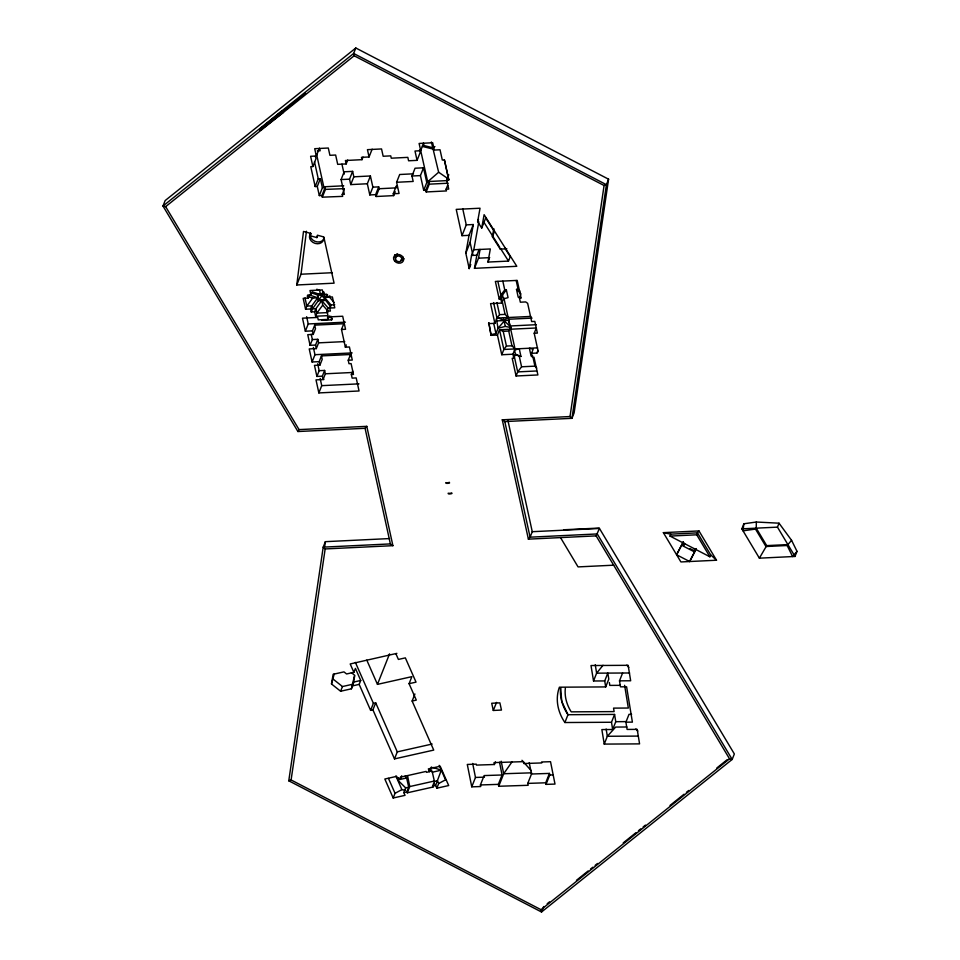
<?xml version="1.0" encoding="UTF-8"?>
<svg xmlns="http://www.w3.org/2000/svg" width="960" height="960" viewBox="0 0 960 960"><rect width="100%" height="100%" fill="white"/><g stroke="black" fill="none" stroke-linecap="round" stroke-linejoin="round"><path stroke-width="1.44" d="M791.568 540.312L787.908 544.596L766.692 545.616L756.252 528.168L756.336 522.024L779.028 523.188L791.568 540.312L797.016 551.364L795 556.452L759.384 558.168L741.852 528.852L743.856 523.776L756.336 522.024M560.544 688.224C559.704 697.584 562.728 706.992 567.972 714.708L564.876 722.532L611.484 722.256L614.58 714.432L567.972 714.708L561.768 701.412L560.556 687.912M743.856 523.776L743.028 530.832L755.496 529.08L756.252 528.168M310.692 233.4L310.188 235.764L316.896 237.588L317.412 235.212L323.808 236.952L334.08 283.176L296.772 284.976L303.504 231.444L310.692 233.4A7.332 6.012 21.6 0 0 315.156 243.408A7.332 6.012 21.6 0 0 323.64 237.204M296.772 284.976L301.032 274.224L306.432 231.252M563.616 529.776L599.232 528.06L734.352 753.96L732.18 759.432L541.524 912L288.768 780.804L323.208 547.14L325.38 541.668L389.556 538.572M324.732 546.108L325.38 541.668M288.768 780.804L291.096 779.964L325.164 548.94L323.208 547.14L390.372 543.912L392.904 545.676L366.792 426.336L299.04 429.6L297.912 431.532L162.984 206.04L165.156 200.568L355.812 48L608.58 179.196L574.128 412.86L571.956 418.332L504.792 421.572L502.272 419.808L528.384 539.148L596.136 535.884L599.424 528.468L532.26 531.696L530.1 537.18L528.384 539.148M299.04 429.6L165.636 206.64L162.984 206.04L353.652 53.472L606.408 184.68L571.956 418.332L570.012 416.544L604.08 185.508L606.408 184.68L608.58 179.196M352.8 685.284L351.408 688.812L340.608 691.236L331.488 683.976L333.156 674.304L343.956 671.88L346.584 673.968L353.88 672.336L355.428 668.424L360.732 680.472L359.172 684.384L370.608 710.364L372.912 709.848L375.696 702.804L373.392 703.32L370.608 710.364M331.488 683.976L334.296 673.764M351.408 688.812L354.624 675.228L351.384 672.636M354.696 675.828L353.268 684.12L342.468 686.544L333.336 679.284M470.784 264.54L469.188 268.596L465.816 253.2L469.02 235.344L473.304 224.532L466.26 224.88L461.976 235.68L469.02 235.344M465.816 253.2L470.088 242.4L473.304 224.532M469.188 268.596L471.54 255.468L473.808 249.744L478.836 221.784M493.608 230.376L485.724 217.932L481.704 228.084L477.624 221.628L480.036 208.224L456.228 209.376L461.976 235.68M481.704 228.084L484.116 214.68L516.804 266.292L474.48 268.332L476.832 255.216L479.1 249.492M474.48 268.332L478.5 258.18L480.072 249.432M506.856 248.784L500.244 249.108L492.396 236.7L493.836 228.66M504.66 247.812L510.252 256.656L508.5 261.084L487.968 262.068L490.332 248.952L473.808 249.744M405.036 776.148L406.62 777.972L408.72 787.2L405.672 787.884L397.656 779.988L398.436 777.636M432.84 767.424L441.312 770.184L435.624 785.436L436.848 788.196L448.692 785.532L440.196 766.248L428.352 768.9L429.564 771.66L426.516 772.344L426.12 771.42L400.392 777.204L400.8 778.116L397.752 778.8L396.672 776.352L384.828 779.016L393.18 798L405.036 795.336L403.812 792.588L405.672 787.884M355.812 48L353.652 53.472L354.156 55.776L604.08 185.508M315.168 186.54L318.252 178.752L320.364 178.644L317.28 186.432L315.168 186.54L310.764 166.656L312.876 166.548L310.608 156.288L316.332 156L319.416 148.224M312.876 166.548L315.96 158.76L315.384 156.204M322.392 187.812L325.044 187.68L321.96 195.468L319.32 195.6L322.392 187.812L320.364 178.644M344.292 189.252L342.24 194.448L342.66 196.368L322.344 197.172L325.416 189.396L325.044 187.68M310.188 235.764L310.836 234.12M316.896 237.588L317.556 235.944M316.332 156L314.712 148.704L328.296 148.02L329.916 155.316L335.64 155.028L337.704 164.352L346.176 163.932L347.712 160.032M342.24 194.448L344.352 194.34L341.088 179.58L344.16 171.792L352.632 171.372L353.832 176.808L350.748 184.596L367.332 183.756L370.404 175.98L353.832 176.808M350.748 184.596L349.548 179.148L352.632 171.372M346.176 163.932L345.42 160.512L361.992 159.672L363.012 157.08M308.208 298.104L309.444 294.984L317.736 297.768L311.832 305.856L310.584 308.988L311.244 311.976L314.652 311.82L315.888 308.688L321.792 300.6L328.236 308.088L334.764 307.824L332.388 296.94L327.36 297.18L326.7 294.192L323.304 294.348L322.332 289.932L309.984 290.52L310.956 294.948L307.56 295.116L308.208 298.104L303.192 298.344L305.568 309.228L310.584 308.988M310.956 294.948L312.192 291.816L320.484 294.612L323.532 292.068M305.568 309.228L306.804 306.096L312.684 298.104L317.736 297.768M361.992 159.672L361.476 157.344L369.06 156.96L372.132 149.184M311.244 311.976L312.48 308.856L321.96 295.536L330.708 306.852M322.824 378.312L323.892 379.488L315.996 379.872L318.852 392.916L359.052 390.984L356.196 377.928L352.14 378.12L351.36 374.544L353.472 374.448L351.096 363.6L348.984 363.708L348.228 360.24L352.284 360.048L349.428 346.992L345.372 347.184L341.496 329.484L343.764 323.736L314.712 325.14L312.444 330.876L305.352 331.224L308.232 323.952L306.636 316.704M323.304 294.348L324.132 292.272M328.236 308.088L326.988 311.22L327.96 315.648L315.612 316.236L316.848 313.116L322.728 305.124L321.792 300.6M310.08 345.312L312.36 339.564L317.82 339.3L315.54 345.048L310.08 345.312L307.752 334.68L313.224 334.416L315.492 328.68L314.712 325.14M372.888 187.164L378.708 186.864L375.624 194.652L369.804 194.94L372.888 187.164L370.404 175.98M327.588 294.9L324.54 297.444L330.972 304.932L329.736 308.064L330.396 311.052L326.988 311.22M395.208 191.736L393.672 195.624L376.044 196.512L379.116 188.736L378.708 186.864M351 356.808L350.496 354.504L321.444 355.896L319.176 361.644L312.084 361.98L309.228 348.924L316.32 348.588L318.588 342.852L317.82 339.3M305.352 331.224L302.496 318.168L317.724 317.436L318.252 319.86L328.044 319.392L329.4 315.948M312.084 361.98L314.964 354.708L313.368 347.46M321.876 320.316L331.668 319.848L332.28 318.324M316.896 376.428L319.164 370.692L324.624 370.428L322.356 376.164L316.896 376.428L314.472 365.364L319.932 365.1L322.2 359.364L321.444 355.896M393.672 195.624L393.252 193.764L399.072 193.464L396.6 182.28L399.684 174.504L413.496 173.808M393.252 193.764L396.336 185.976L396.756 187.848M324.624 370.428L325.356 373.788L323.088 379.524L322.356 376.164M318.852 392.916L321.732 385.656L320.136 378.396M369.06 156.96L367.44 149.664L381.54 148.944L383.16 156.252L390.744 155.868L391.26 158.196L407.832 157.368L408.588 160.788L417.06 160.356L420.144 152.58L419.544 149.916M396.6 182.28L413.172 181.452L411.972 176.016L415.044 168.228L423.516 167.796L426.78 182.556L423.708 190.344L425.82 190.236L428.904 182.46L426.78 182.556L438.636 172.236L431.376 141.96M345.372 347.184L346.284 344.892M423.708 190.344L420.432 175.584L423.516 167.796M348.228 360.24L350.496 354.504M351.36 374.544L352.716 371.1M447.636 185.328L446.1 189.216L446.472 190.932L426.192 191.952L429.276 184.164L428.904 182.46M446.1 189.216L448.74 189.084L446.712 179.916L448.764 174.732M477.624 221.628L478.524 219.336M492.396 236.7L493.968 232.728M487.968 262.068L489.288 258.744M500.244 249.108L500.508 248.46L508.5 261.084M340.608 691.236L342.468 686.544M491.088 335.34L488.844 322.86L491.088 335.34L497.436 335.04L499.524 329.76L536.292 327.984L534.204 333.264L538.2 351.528L536.88 353.052L531.528 353.316L532.404 357.324L534.012 357.252L537.888 374.952L516.072 375.996L512.196 358.296L513.804 358.224L515.424 354.12L514.548 350.1L519.252 348.72L520.944 356.472L515.196 354.78M504.756 289.944L506.364 289.86L502.488 294.972L500.856 299.076L499.248 299.148L500.88 295.044L504.756 289.944L502.836 281.16M488.532 323.64L494.88 323.34L490.56 303.624L501.732 303.084L503.364 298.98L502.488 294.972L500.88 295.044L497.892 281.424M494.88 323.34L496.968 318.06L499.56 314.652L496.92 302.592M491.4 334.56L495.948 333.576L498.036 328.296L507.816 316.872M534.204 333.264L537.372 333.108L534.816 321.408L531.648 321.564L527.64 303.3L525.696 301.932L520.344 302.196L519.456 298.176L520.548 295.44M514.548 350.1L512.928 354.204L501.756 354.744L503.844 349.464L499.524 329.76L503.208 331.332L508.728 331.056L511.32 327.66L504.024 320.556L496.692 317.16M372.912 709.848L394.5 758.904L433.728 750.096L412.128 701.04L416.292 700.104L409.08 683.688L411.864 676.656L377.46 684.372L389.544 653.868M516.072 375.996L517.692 371.892L521.58 366.792L519.336 356.544M531.528 353.316L533.148 349.2L529.38 348.24L531.072 355.98L532.68 355.896M536.88 353.052L537.924 350.412M412.128 701.04L414.924 693.996M394.5 758.904L397.284 751.872L375.696 702.804M400.8 778.116L401.724 775.776M393.18 798L395.04 793.308L401.892 789.624L405.636 790.392M434.472 783.288L432.984 787.044L407.268 792.816L406.86 791.904L408.72 787.2M407.268 792.816L409.74 786.564L407.544 775.62M429.564 771.66L431.424 766.968M432.984 787.044L432.588 786.12L434.436 781.428L432.336 772.2L429.96 769.464M436.848 788.196L438.696 783.504L445.548 779.832L439.188 765.36M499.524 762.216L502.068 774.984L484.128 775.572L480.408 784.956L480.732 786.54L471.756 786.84L475.476 777.444L472.68 763.452M471.756 786.84L467.292 764.448L476.268 764.148L476.448 765.096L494.388 764.508L495.456 761.82M529.224 762.66L531.492 774.012L527.772 783.396L528.156 785.292L498.732 786.264L498.348 784.368L502.068 774.984M498.732 786.264L503.688 773.748L511.968 761.94M494.388 764.508L494.016 762.612L523.44 761.64L523.812 763.536L541.752 762.936L541.572 761.988L550.536 761.7L555 784.08L546.024 784.38L545.712 782.796L549.432 773.412L531.492 774.012M546.024 784.38L549.744 774.996L549.432 773.412M564.876 722.532A50.208 41.172 21.6 0 1 559.404 687.192L605.7 686.916L608.796 679.104L607.812 673.104L604.716 680.928L593.532 680.988L596.628 673.164L603.012 665.292M709.872 556.776L696.72 534.804L697.488 532.86L710.64 554.832L709.872 556.776L670.008 536.088L670.776 534.144L697.488 532.86L698.976 530.928L716.52 560.232L680.904 561.948L663.36 532.644L698.976 530.928M614.58 714.432L615.768 721.692L612.672 729.516L601.86 729.576L604.236 744.096L639.576 743.88L637.2 729.372L627.096 729.432L625.908 722.172L632.4 722.136L626.604 686.796L620.484 686.832L619.5 680.844L622.596 673.02M676.608 554.772L683.316 541.86L676.608 554.772L689.628 561.528L696.336 548.616M604.236 744.096L607.332 736.272L615.672 727.068L626.904 726.996M695.148 549.132L693.636 551.472L683.232 546.072L684.36 543.204M543.696 906.528L541.524 912L541.02 909.696L291.096 779.964M625.908 722.172L629.004 714.348L631.608 714.336M693.636 551.472L694.776 548.604M795 556.452L777.468 527.136L779.028 523.188M493.296 710.46L491.712 703.26L499.884 702.864L501.468 710.064L493.296 710.46L496.572 702.384M689.628 561.528L694.992 551.196M759.384 558.168L766.692 545.616M683.232 546.072L684.732 543.732M503.208 331.332L506.436 346.068L503.844 349.464L537.6 347.844M755.496 529.08L765.948 546.528L787.152 545.508L787.908 544.596M797.016 551.364L792.6 556.56L787.152 545.508M297.912 431.532L365.076 428.304L366.792 426.336M281.88 110.904L259.296 129.66L305.604 93.276L260.076 130.38L283.464 112.356M165.636 206.64L354.156 55.776M547.2 903.72L549.54 901.848M576.444 880.32L588.144 870.96M590.484 869.088L592.824 867.216M595.164 865.344L597.504 863.472M623.232 842.88L636.096 832.584M638.436 830.712L640.776 828.84M643.116 826.968L645.456 825.096M670.02 805.44L684.06 794.208M686.4 792.336L688.74 790.464M716.808 768L727.332 759.576M541.02 909.696L729.54 758.844L732.18 759.432L597.264 533.94L530.1 537.18L504.792 421.572M327.36 297.18L329.868 295.836M434.916 146.556L432.648 147.696L424.02 145.548L423.456 142.98L420.72 150.744L414.996 151.032L417.06 160.356M503.364 298.98L508.068 297.612L506.364 289.86M511.32 327.66L505.296 326.412L498.036 328.296L496.428 318.732M396.888 653.364L350.196 663.96L353.88 672.336M353.436 682.104L360.732 680.472M351.888 686.016L359.172 684.384M409.08 683.688L416.028 682.128L405.348 657.876L398.4 659.436L395.88 653.712M397.284 751.872L432.156 744.036M428.976 770.808L431.844 770.172M397.656 779.988L406.62 777.972M432.336 772.2L441.312 770.184M409.74 786.564L434.04 781.104M434.436 781.428L437.484 780.744L438.696 783.504M403.812 792.588L406.86 791.904M432.588 786.12L435.624 785.436M317.28 150.924L320.16 150.78L319.656 148.488M444.42 159.924L448.776 179.82L444.42 159.924L442.308 160.032L440.028 149.772L434.304 150.06L432.684 142.764L419.1 143.448L427.632 181.572L447.696 180.564M341.088 179.58L349.548 179.148M411.972 176.016L420.432 175.584M446.712 179.916L448.776 179.82M343.752 185.796L323.772 186.804L316.476 153.864M429.276 184.164L448.104 183.216M379.116 188.736L395.28 187.92M471.54 255.468L476.832 255.216M478.5 258.18L489.72 257.64M301.032 274.224L332.376 272.712M324.54 297.444L329.568 297.204L334.164 302.556M520.704 297.768L518.196 297.12L516.504 289.38L518.112 289.296L519.948 291.18M330.972 304.932L334.74 304.752M519.456 298.176L521.076 298.104L517.2 280.404L495.372 281.448L499.248 299.148M327.828 312.588L316.848 313.116L315.888 308.688L312.48 308.856L311.832 305.856L306.804 306.096L305.016 297.936M308.232 323.952L345.444 322.164M499.56 314.652L505.08 314.388L508.14 317.52L510.696 329.22M530.892 316.428L496.968 318.06L493.584 302.568M508.992 319.224L532.056 318.108M497.376 320.88L509.328 320.304M341.496 329.484L345.552 329.28L342.696 316.236L327.516 316.968L328.044 319.392M510.468 325.956L536.4 324.696M318.588 342.852L344.736 341.592M314.964 354.708L352.176 352.92M506.436 346.068L511.956 345.792L515.016 348.924L503.832 297.816M325.356 373.788L352.956 372.456M521.58 366.792L534.924 366.144L536.76 368.028M536.604 370.98L517.692 371.892L514.116 355.56M321.732 385.656L358.956 383.856M502.272 419.808L570.012 416.544M325.164 548.94L392.904 545.676M741.852 528.852L777.468 527.136M670.008 536.088L696.72 534.804M613.668 565.188L578.052 566.904L560.52 537.6M325.416 189.396L344.292 188.64M531.636 772.824L503.688 773.748L501.192 761.22M475.476 777.444L484.44 777.156M549.744 774.996L552.732 774.888M480.408 784.956L498.348 784.368M527.772 783.396L545.712 782.796M629.58 672.972L596.628 673.164L595.248 664.74M619.5 680.844L630.672 680.772L628.14 665.316L591 665.532L593.532 680.988M620.172 685.344L609.828 685.404L609.36 682.572M615.768 721.692L625.872 721.632M638.256 736.092L607.332 736.272L606.144 729.012M663.36 532.644L670.776 534.144M422.46 146.448L433.524 149.16M316.752 289.26L319.524 290.184L320.484 294.612M318.54 294.384L321.96 295.536M311.556 292.92L317.088 294.78L323.892 294.444L325.2 300.444L318.396 300.768L317.4 294L318.708 299.988L325.512 299.664L324.192 293.664M307.176 296.184L312.684 298.104M515.424 354.12L520.944 356.472M682.236 544.608L683.532 545.28M690.048 548.664L692.652 550.02M693.948 550.692L695.256 551.364M438.636 172.236L448.176 178.788M710.64 554.832L716.52 560.232M516.504 289.38L521.088 294.072M635.868 728.976L637.812 731.004M521.964 760.296L531.252 770.688M626.868 665.148L628.836 667.38M322.728 305.124L328.272 311.46M483.972 222.348L499.716 247.212M596.136 535.884L729.54 758.844M366.792 660.12L377.46 684.372M355.38 662.388L373.392 703.32M395.892 775.98L401.892 789.624M388.476 778.392L395.04 793.308M425.82 190.236L426.192 191.952M375.624 194.652L376.044 196.512M367.332 183.756L369.804 194.94M341.94 164.16L344.16 174.192M314.472 161.712L318.252 178.752M321.96 195.468L322.344 197.172M317.28 186.432L319.32 195.6M516.192 280.512L518.112 289.296M533.004 357.36L534.924 366.144M502.152 300.996L505.08 314.388M508.728 331.056L511.956 345.792M500.856 299.076L501.732 303.084M512.928 354.204L513.804 358.224M503.376 317.64L505.296 326.412M497.436 335.04L501.756 354.744M493.704 323.34L495.948 333.576M462.744 208.8L466.26 224.88M470.088 242.4L472.848 254.988M507.924 420.48L532.26 531.696M365.076 428.304L390.372 543.912M330.852 316.128L331.668 319.848M314.652 311.82L315.612 316.236M312.444 330.876L313.224 334.416M315.54 345.048L316.32 348.588M319.176 361.644L319.932 365.1M311.196 334.26L312.36 339.564M317.652 363.78L319.164 370.692M624.612 685.32L628.332 708.036L613.548 708.12L614.112 711.6L571.212 711.852A45.36 37.2 21.6 0 1 565.344 688.212M604.716 680.928L605.7 686.916M611.484 722.256L612.672 729.516M451.896 493.524A3.672 1.836 -12.3 0 1 448.32 493.812M451.764 492.9A3.672 1.836 -12.3 0 1 448.188 493.188M449.448 482.328A3.672 1.836 -12.3 0 1 445.872 482.628M449.58 482.952A3.672 1.836 -12.3 0 1 446.016 483.24M324.072 238.584A7.332 6.012 21.6 0 1 314.952 241.32A7.332 6.012 21.6 0 1 310.524 232.98M403.98 258.684A5.208 4.272 21.6 0 1 400.68 260.088M395.916 258.012A5.208 4.272 21.6 0 1 394.752 254.688M402.924 257.028A3.384 2.772 21.6 0 1 401.94 258.108M396.816 256.524A3.384 2.772 21.6 0 1 397.116 253.728M394.68 261.144A5.208 4.272 21.6 0 0 403.356 260.88A5.208 4.272 21.6 0 0 397.716 254.412A5.208 4.272 21.6 0 0 394.68 261.144M396.048 260.328A3.384 2.772 21.6 0 0 401.688 260.16A3.384 2.772 21.6 0 0 398.028 255.948A3.384 2.772 21.6 0 0 396.048 260.328"/></g></svg>
